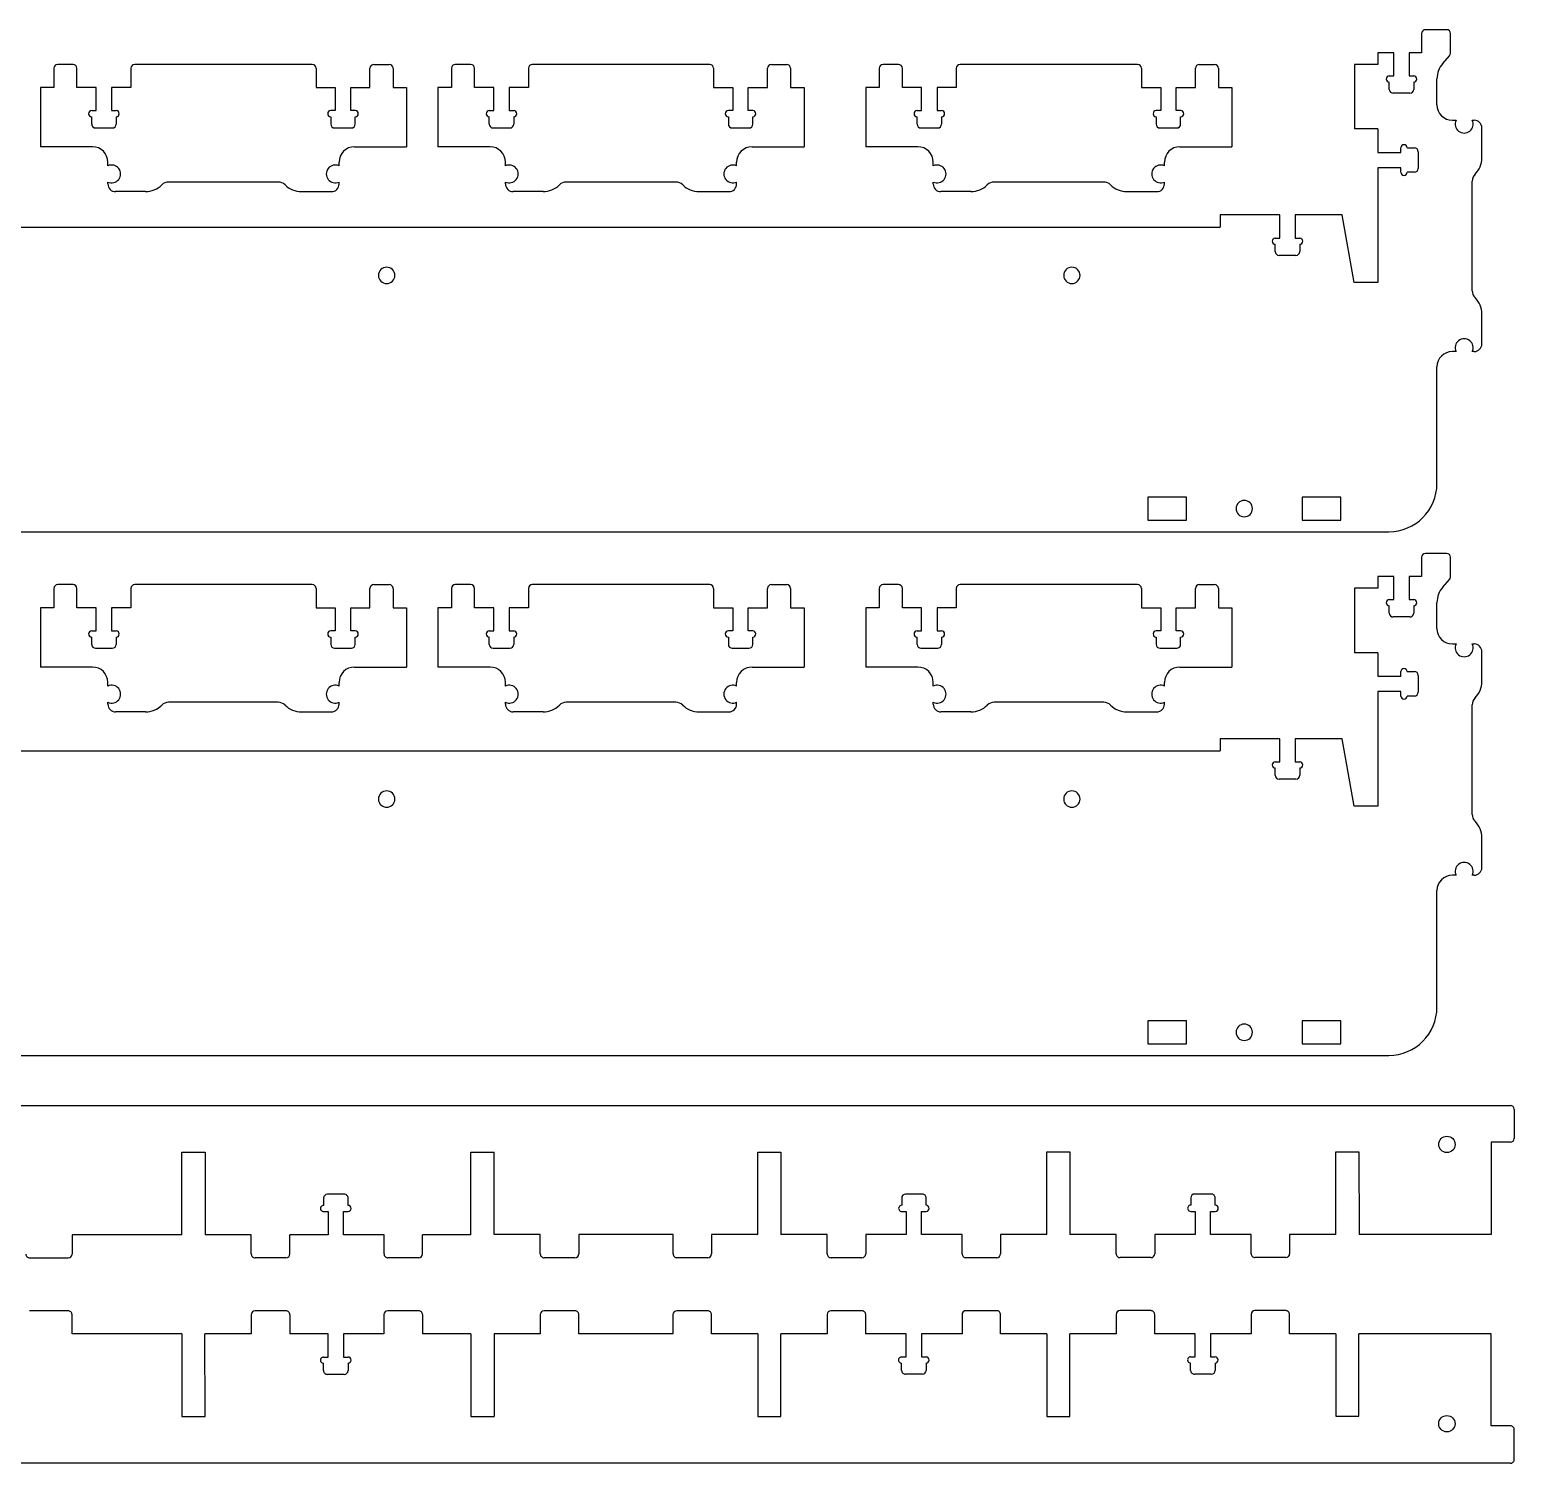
# Model space of a CAD drawing. Header units: millimetres. Extents: x -2205 to -684, y 3022 to 4418.
# Drawn here: x -1454 to -684, y 3022 to 3766 of the extents above; entities that cross this region are included whole.
import ezdxf

# ---------------------------------------------------------------- set-up
doc = ezdxf.new("R2010")
doc.units = ezdxf.units.MM
doc.layers.get('0').update_dxf_attribs({"color": 253, "lineweight": 70, "true_color": 0x8faf8f})

msp = doc.modelspace()

# ---------------------------------------------------------------- linework, layer by layer
at = {"color": 48, "lineweight": -3, "true_color": 0x483a05}
for p, q in [((-732.06, 3763.68), (-732.06, 3753.68)), ((-719.06, 3765.68), (-730.06, 3765.68)), ((-717.06, 3753.43), (-717.06, 3763.68)), ((-746.44, 3753.68), (-754.81, 3753.68)), ((-754.81, 3753.68), (-754.81, 3747.68)), ((-746.44, 3741.68), (-746.44, 3753.68)), ((-732.06, 3753.68), (-738.44, 3753.68)), ((-738.44, 3753.68), (-738.44, 3741.68)), ((-1441.85, 3745.68), (-1441.85, 3735.68)), ((-1431.89, 3747.68), (-1439.85, 3747.68)), ((-1429.89, 3735.68), (-1429.89, 3745.68)), ((-1401.89, 3745.68), (-1401.89, 3735.68)), ((-1307.81, 3747.68), (-1399.89, 3747.68)), ((-1305.81, 3745.68), (-1305.81, 3735.68)), ((-1277.81, 3735.68), (-1277.81, 3745.68)), ((-1275.81, 3747.68), (-1267.85, 3747.68)), ((-1265.85, 3745.68), (-1265.85, 3735.68)), ((-1235.52, 3745.68), (-1235.52, 3735.68)), ((-1225.56, 3747.68), (-1233.52, 3747.68)), ((-1223.56, 3735.68), (-1223.56, 3745.68)), ((-1195.56, 3745.68), (-1195.56, 3735.68)), ((-1101.48, 3747.68), (-1193.56, 3747.68)), ((-1099.48, 3745.68), (-1099.48, 3735.68)), ((-1071.48, 3735.68), (-1071.48, 3745.68)), ((-1069.48, 3747.68), (-1061.52, 3747.68)), ((-1059.52, 3745.68), (-1059.52, 3735.68)), ((-1013.48, 3745.68), (-1013.48, 3735.68)), ((-1003.52, 3747.68), (-1011.48, 3747.68)), ((-1001.52, 3735.68), (-1001.52, 3745.68)), ((-973.52, 3745.68), (-973.52, 3735.68)), ((-879.44, 3747.68), (-971.52, 3747.68)), ((-877.44, 3745.68), (-877.44, 3735.68)), ((-849.44, 3735.68), (-849.44, 3745.68)), ((-847.44, 3747.68), (-839.48, 3747.68)), ((-837.48, 3745.68), (-837.48, 3735.68)), ((-754.81, 3747.68), (-766.81, 3747.68)), ((-766.81, 3747.68), (-766.81, 3714.15)), ((-721.07, 3748.13), (-717.56, 3752.11)), ((-748.79, 3741.68), (-746.44, 3741.68)), ((-748.79, 3734.68), (-748.79, 3738.48)), ((-738.44, 3741.68), (-736.09, 3741.68)), ((-736.09, 3738.48), (-736.09, 3734.68)), ((-724.06, 3726.68), (-724.06, 3740.2)), ((-1441.85, 3735.68), (-1448.85, 3735.68)), ((-1448.85, 3735.68), (-1448.85, 3704.93)), ((-1419.89, 3735.68), (-1429.89, 3735.68)), ((-1419.89, 3723.68), (-1419.89, 3735.68)), ((-1401.89, 3735.68), (-1411.89, 3735.68)), ((-1411.89, 3735.68), (-1411.89, 3723.68)), ((-1305.81, 3735.68), (-1295.81, 3735.68)), ((-1295.81, 3735.68), (-1295.81, 3723.68)), ((-1287.81, 3735.68), (-1277.81, 3735.68)), ((-1287.81, 3723.68), (-1287.81, 3735.68)), ((-1265.85, 3735.68), (-1258.85, 3735.68)), ((-1258.85, 3735.68), (-1258.85, 3704.93)), ((-1235.52, 3735.68), (-1242.52, 3735.68)), ((-1242.52, 3735.68), (-1242.52, 3704.93)), ((-1213.56, 3735.68), (-1223.56, 3735.68)), ((-1213.56, 3723.68), (-1213.56, 3735.68)), ((-1195.56, 3735.68), (-1205.56, 3735.68)), ((-1205.56, 3735.68), (-1205.56, 3723.68)), ((-1099.48, 3735.68), (-1089.48, 3735.68)), ((-1089.48, 3735.68), (-1089.48, 3723.68)), ((-1081.48, 3735.68), (-1071.48, 3735.68)), ((-1081.48, 3723.68), (-1081.48, 3735.68)), ((-1059.52, 3735.68), (-1052.52, 3735.68)), ((-1052.52, 3735.68), (-1052.52, 3704.93)), ((-1013.48, 3735.68), (-1020.48, 3735.68)), ((-1020.48, 3735.68), (-1020.48, 3704.93)), ((-991.52, 3735.68), (-1001.52, 3735.68)), ((-991.52, 3723.68), (-991.52, 3735.68)), ((-973.52, 3735.68), (-983.52, 3735.68)), ((-983.52, 3735.68), (-983.52, 3723.68)), ((-877.44, 3735.68), (-867.44, 3735.68)), ((-867.44, 3735.68), (-867.44, 3723.68)), ((-859.44, 3735.68), (-849.44, 3735.68)), ((-859.44, 3723.68), (-859.44, 3735.68)), ((-837.48, 3735.68), (-830.48, 3735.68)), ((-830.48, 3735.68), (-830.48, 3704.93)), ((-738.09, 3732.68), (-746.79, 3732.68)), ((-1422.24, 3723.68), (-1419.89, 3723.68)), ((-1411.89, 3723.68), (-1409.54, 3723.68)), ((-1295.81, 3723.68), (-1298.16, 3723.68)), ((-1285.46, 3723.68), (-1287.81, 3723.68)), ((-1215.91, 3723.68), (-1213.56, 3723.68)), ((-1205.56, 3723.68), (-1203.21, 3723.68)), ((-1089.48, 3723.68), (-1091.83, 3723.68)), ((-1079.13, 3723.68), (-1081.48, 3723.68)), ((-993.87, 3723.68), (-991.52, 3723.68)), ((-983.52, 3723.68), (-981.17, 3723.68)), ((-867.44, 3723.68), (-869.79, 3723.68)), ((-857.09, 3723.68), (-859.44, 3723.68)), ((-1422.24, 3716.68), (-1422.24, 3720.48)), ((-1420.24, 3714.68), (-1411.54, 3714.68)), ((-1409.54, 3720.48), (-1409.54, 3716.68)), ((-1298.16, 3720.48), (-1298.16, 3716.68)), ((-1296.16, 3714.68), (-1287.46, 3714.68)), ((-1285.46, 3716.68), (-1285.46, 3720.48)), ((-1215.91, 3716.68), (-1215.91, 3720.48)), ((-1213.91, 3714.68), (-1205.21, 3714.68)), ((-1203.21, 3720.48), (-1203.21, 3716.68)), ((-1091.83, 3720.48), (-1091.83, 3716.68)), ((-1089.83, 3714.68), (-1081.13, 3714.68)), ((-1079.13, 3716.68), (-1079.13, 3720.48)), ((-993.87, 3716.68), (-993.87, 3720.48)), ((-991.87, 3714.68), (-983.17, 3714.68)), ((-981.17, 3720.48), (-981.17, 3716.68)), ((-869.79, 3720.48), (-869.79, 3716.68)), ((-867.79, 3714.68), (-859.09, 3714.68)), ((-857.09, 3716.68), (-857.09, 3720.48)), ((-754.81, 3714.15), (-766.81, 3714.15)), ((-754.81, 3714.15), (-754.81, 3702.03)), ((-716.06, 3718.68), (-714.15, 3718.68)), ((-705.77, 3718.68), (-704.76, 3718.68)), ((-700.76, 3699.17), (-700.76, 3714.68)), ((-1421.85, 3704.93), (-1448.85, 3704.93)), ((-1285.85, 3704.93), (-1258.85, 3704.93)), ((-1215.52, 3704.93), (-1242.52, 3704.93)), ((-1079.52, 3704.93), (-1052.52, 3704.93)), ((-993.48, 3704.93), (-1020.48, 3704.93)), ((-857.48, 3704.93), (-830.48, 3704.93)), ((-754.81, 3702.03), (-742.81, 3702.03)), ((-742.81, 3702.03), (-742.81, 3704.38)), ((-739.61, 3704.38), (-735.81, 3704.38)), ((-733.81, 3702.38), (-733.81, 3693.68)), ((-1413.85, 3695.02), (-1413.85, 3696.93)), ((-1293.85, 3695.02), (-1293.85, 3696.93)), ((-1207.52, 3695.02), (-1207.52, 3696.93)), ((-1087.52, 3695.02), (-1087.52, 3696.93)), ((-985.48, 3695.02), (-985.48, 3696.93)), ((-865.48, 3695.02), (-865.48, 3696.93)), ((-742.81, 3694.03), (-754.81, 3694.03)), ((-754.81, 3694.03), (-754.81, 3634.53)), ((-742.81, 3691.68), (-742.81, 3694.03)), ((-735.81, 3691.68), (-739.61, 3691.68)), ((-1413.85, 3685.63), (-1413.85, 3686.64)), ((-1325.4, 3686.63), (-1382.3, 3686.63)), ((-1293.85, 3685.63), (-1293.85, 3686.64)), ((-1207.52, 3685.63), (-1207.52, 3686.64)), ((-1119.07, 3686.63), (-1175.97, 3686.63)), ((-1087.52, 3685.63), (-1087.52, 3686.64)), ((-985.48, 3685.63), (-985.48, 3686.64)), ((-897.03, 3686.63), (-953.93, 3686.63)), ((-865.48, 3685.63), (-865.48, 3686.64)), ((-705.76, 3630.23), (-705.76, 3687.12)), ((-1394.34, 3681.63), (-1409.85, 3681.63)), ((-1313.36, 3681.63), (-1297.85, 3681.63)), ((-1188.01, 3681.63), (-1203.52, 3681.63)), ((-1107.03, 3681.63), (-1091.52, 3681.63)), ((-965.97, 3681.63), (-981.48, 3681.63)), ((-884.99, 3681.63), (-869.48, 3681.63)), ((-836.61, 3669.53), (-836.61, 3663.18)), ((-805.65, 3669.53), (-836.61, 3669.53)), ((-805.65, 3657.53), (-805.65, 3669.53)), ((-773.32, 3669.53), (-797.65, 3669.53)), ((-797.65, 3669.53), (-797.65, 3657.53)), ((-766.97, 3634.53), (-773.32, 3669.53)), ((-2057.29, 3663.18), (-836.61, 3663.18)), ((-808, 3657.53), (-805.65, 3657.53)), ((-808, 3650.53), (-808, 3654.33)), ((-797.65, 3657.53), (-795.3, 3657.53)), ((-795.3, 3654.33), (-795.3, 3650.53)), ((-797.3, 3648.53), (-806, 3648.53)), ((-754.81, 3634.53), (-766.97, 3634.53)), ((-700.76, 3602.68), (-700.76, 3618.19)), ((-714.15, 3598.68), (-716.06, 3598.68)), ((-704.76, 3598.68), (-705.77, 3598.68)), ((-724.06, 3530.18), (-724.06, 3590.68)), ((-874.06, 3523.18), (-874.06, 3511.18)), ((-854.12, 3523.18), (-874.06, 3523.18)), ((-854.12, 3511.18), (-854.12, 3523.18)), ((-774, 3523.18), (-794.06, 3523.18)), ((-794.06, 3523.18), (-794.06, 3511.18)), ((-774, 3511.18), (-774, 3523.18)), ((-874.06, 3511.18), (-854.12, 3511.18)), ((-794.06, 3511.18), (-774, 3511.18)), ((-2144.84, 3505.18), (-749.06, 3505.18)), ((-732.06, 3491.92), (-732.06, 3481.92)), ((-719.06, 3493.92), (-730.06, 3493.92)), ((-717.06, 3481.67), (-717.06, 3491.92)), ((-1441.85, 3475.71), (-1441.85, 3465.71)), ((-1431.89, 3477.71), (-1439.85, 3477.71)), ((-1429.89, 3465.71), (-1429.89, 3475.71)), ((-1401.89, 3475.71), (-1401.89, 3465.71)), ((-1307.81, 3477.71), (-1399.89, 3477.71)), ((-1305.81, 3475.71), (-1305.81, 3465.71)), ((-1277.81, 3465.71), (-1277.81, 3475.71)), ((-1275.81, 3477.71), (-1267.85, 3477.71)), ((-1265.85, 3475.71), (-1265.85, 3465.71)), ((-1235.52, 3475.71), (-1235.52, 3465.71)), ((-1225.56, 3477.71), (-1233.52, 3477.71)), ((-1223.56, 3465.71), (-1223.56, 3475.71)), ((-1195.56, 3475.71), (-1195.56, 3465.71)), ((-1101.48, 3477.71), (-1193.56, 3477.71)), ((-1099.48, 3475.71), (-1099.48, 3465.71)), ((-1071.48, 3465.71), (-1071.48, 3475.71)), ((-1069.48, 3477.71), (-1061.52, 3477.71)), ((-1059.52, 3475.71), (-1059.52, 3465.71)), ((-1013.48, 3475.71), (-1013.48, 3465.71)), ((-1003.52, 3477.71), (-1011.48, 3477.71)), ((-1001.52, 3465.71), (-1001.52, 3475.71)), ((-973.52, 3475.71), (-973.52, 3465.71)), ((-879.44, 3477.71), (-971.52, 3477.71)), ((-877.44, 3475.71), (-877.44, 3465.71)), ((-849.44, 3465.71), (-849.44, 3475.71)), ((-847.44, 3477.71), (-839.48, 3477.71)), ((-837.48, 3475.71), (-837.48, 3465.71)), ((-754.81, 3475.92), (-766.81, 3475.92)), ((-766.81, 3475.92), (-766.81, 3442.39)), ((-746.44, 3481.92), (-754.81, 3481.92)), ((-754.81, 3481.92), (-754.81, 3475.92)), ((-746.44, 3469.92), (-746.44, 3481.92)), ((-732.06, 3481.92), (-738.44, 3481.92)), ((-738.44, 3481.92), (-738.44, 3469.92)), ((-721.07, 3476.37), (-717.56, 3480.35)), ((-748.79, 3469.92), (-746.44, 3469.92)), ((-738.44, 3469.92), (-736.09, 3469.92)), ((-724.06, 3454.92), (-724.06, 3468.44)), ((-1441.85, 3465.71), (-1448.85, 3465.71)), ((-1448.85, 3465.71), (-1448.85, 3434.96)), ((-1419.89, 3465.71), (-1429.89, 3465.71)), ((-1419.89, 3453.71), (-1419.89, 3465.71)), ((-1401.89, 3465.71), (-1411.89, 3465.71)), ((-1411.89, 3465.71), (-1411.89, 3453.71)), ((-1305.81, 3465.71), (-1295.81, 3465.71)), ((-1295.81, 3465.71), (-1295.81, 3453.71)), ((-1287.81, 3465.71), (-1277.81, 3465.71)), ((-1287.81, 3453.71), (-1287.81, 3465.71)), ((-1265.85, 3465.71), (-1258.85, 3465.71)), ((-1258.85, 3465.71), (-1258.85, 3434.96)), ((-1235.52, 3465.71), (-1242.52, 3465.71)), ((-1242.52, 3465.71), (-1242.52, 3434.96)), ((-1213.56, 3465.71), (-1223.56, 3465.71)), ((-1213.56, 3453.71), (-1213.56, 3465.71)), ((-1195.56, 3465.71), (-1205.56, 3465.71)), ((-1205.56, 3465.71), (-1205.56, 3453.71)), ((-1099.48, 3465.71), (-1089.48, 3465.71)), ((-1089.48, 3465.71), (-1089.48, 3453.71)), ((-1081.48, 3465.71), (-1071.48, 3465.71)), ((-1081.48, 3453.71), (-1081.48, 3465.71)), ((-1059.52, 3465.71), (-1052.52, 3465.71)), ((-1052.52, 3465.71), (-1052.52, 3434.96)), ((-1013.48, 3465.71), (-1020.48, 3465.71)), ((-1020.48, 3465.71), (-1020.48, 3434.96)), ((-991.52, 3465.71), (-1001.52, 3465.71)), ((-991.52, 3453.71), (-991.52, 3465.71)), ((-973.52, 3465.71), (-983.52, 3465.71)), ((-983.52, 3465.71), (-983.52, 3453.71)), ((-877.44, 3465.71), (-867.44, 3465.71)), ((-867.44, 3465.71), (-867.44, 3453.71)), ((-859.44, 3465.71), (-849.44, 3465.71)), ((-859.44, 3453.71), (-859.44, 3465.71)), ((-837.48, 3465.71), (-830.48, 3465.71)), ((-830.48, 3465.71), (-830.48, 3434.96)), ((-748.79, 3462.92), (-748.79, 3466.72)), ((-738.09, 3460.92), (-746.79, 3460.92)), ((-736.09, 3466.72), (-736.09, 3462.92)), ((-1422.24, 3453.71), (-1419.89, 3453.71)), ((-1411.89, 3453.71), (-1409.54, 3453.71)), ((-1295.81, 3453.71), (-1298.16, 3453.71)), ((-1285.46, 3453.71), (-1287.81, 3453.71)), ((-1215.91, 3453.71), (-1213.56, 3453.71)), ((-1205.56, 3453.71), (-1203.21, 3453.71)), ((-1089.48, 3453.71), (-1091.83, 3453.71)), ((-1079.13, 3453.71), (-1081.48, 3453.71)), ((-993.87, 3453.71), (-991.52, 3453.71)), ((-983.52, 3453.71), (-981.17, 3453.71)), ((-867.44, 3453.71), (-869.79, 3453.71)), ((-857.09, 3453.71), (-859.44, 3453.71)), ((-1422.24, 3446.71), (-1422.24, 3450.51)), ((-1420.24, 3444.71), (-1411.54, 3444.71)), ((-1409.54, 3450.51), (-1409.54, 3446.71)), ((-1298.16, 3450.51), (-1298.16, 3446.71)), ((-1296.16, 3444.71), (-1287.46, 3444.71)), ((-1285.46, 3446.71), (-1285.46, 3450.51)), ((-1215.91, 3446.71), (-1215.91, 3450.51)), ((-1213.91, 3444.71), (-1205.21, 3444.71)), ((-1203.21, 3450.51), (-1203.21, 3446.71)), ((-1091.83, 3450.51), (-1091.83, 3446.71)), ((-1089.83, 3444.71), (-1081.13, 3444.71)), ((-1079.13, 3446.71), (-1079.13, 3450.51)), ((-993.87, 3446.71), (-993.87, 3450.51)), ((-991.87, 3444.71), (-983.17, 3444.71)), ((-981.17, 3450.51), (-981.17, 3446.71)), ((-869.79, 3450.51), (-869.79, 3446.71)), ((-867.79, 3444.71), (-859.09, 3444.71)), ((-857.09, 3446.71), (-857.09, 3450.51)), ((-716.06, 3446.92), (-714.15, 3446.92)), ((-705.77, 3446.92), (-704.76, 3446.92)), ((-754.81, 3442.39), (-766.81, 3442.39)), ((-754.81, 3442.39), (-754.81, 3430.27)), ((-700.76, 3427.41), (-700.76, 3442.92)), ((-1421.85, 3434.96), (-1448.85, 3434.96)), ((-1285.85, 3434.96), (-1258.85, 3434.96)), ((-1215.52, 3434.96), (-1242.52, 3434.96)), ((-1079.52, 3434.96), (-1052.52, 3434.96)), ((-993.48, 3434.96), (-1020.48, 3434.96)), ((-857.48, 3434.96), (-830.48, 3434.96)), ((-754.81, 3430.27), (-742.81, 3430.27)), ((-742.81, 3430.27), (-742.81, 3432.62)), ((-739.61, 3432.62), (-735.81, 3432.62)), ((-733.81, 3430.62), (-733.81, 3421.92)), ((-1413.85, 3425.05), (-1413.85, 3426.96)), ((-1293.85, 3425.05), (-1293.85, 3426.96)), ((-1207.52, 3425.05), (-1207.52, 3426.96)), ((-1087.52, 3425.05), (-1087.52, 3426.96)), ((-985.48, 3425.05), (-985.48, 3426.96)), ((-865.48, 3425.05), (-865.48, 3426.96)), ((-742.81, 3422.27), (-754.81, 3422.27)), ((-754.81, 3422.27), (-754.81, 3362.77)), ((-742.81, 3419.92), (-742.81, 3422.27)), ((-1413.85, 3415.66), (-1413.85, 3416.67)), ((-1325.4, 3416.66), (-1382.3, 3416.66)), ((-1293.85, 3415.66), (-1293.85, 3416.67)), ((-1207.52, 3415.66), (-1207.52, 3416.67)), ((-1119.07, 3416.66), (-1175.97, 3416.66)), ((-1087.52, 3415.66), (-1087.52, 3416.67)), ((-985.48, 3415.66), (-985.48, 3416.67)), ((-897.03, 3416.66), (-953.93, 3416.66)), ((-865.48, 3415.66), (-865.48, 3416.67)), ((-735.81, 3419.92), (-739.61, 3419.92)), ((-705.76, 3358.47), (-705.76, 3415.36)), ((-1394.34, 3411.66), (-1409.85, 3411.66)), ((-1313.36, 3411.66), (-1297.85, 3411.66)), ((-1188.01, 3411.66), (-1203.52, 3411.66)), ((-1107.03, 3411.66), (-1091.52, 3411.66)), ((-965.97, 3411.66), (-981.48, 3411.66)), ((-884.99, 3411.66), (-869.48, 3411.66)), ((-2057.29, 3391.42), (-836.61, 3391.42)), ((-836.61, 3397.77), (-836.61, 3391.42)), ((-805.65, 3397.77), (-836.61, 3397.77)), ((-805.65, 3385.77), (-805.65, 3397.77)), ((-773.32, 3397.77), (-797.65, 3397.77)), ((-797.65, 3397.77), (-797.65, 3385.77)), ((-766.97, 3362.77), (-773.32, 3397.77)), ((-808, 3385.77), (-805.65, 3385.77)), ((-808, 3378.77), (-808, 3382.57)), ((-797.65, 3385.77), (-795.3, 3385.77)), ((-795.3, 3382.57), (-795.3, 3378.77)), ((-797.3, 3376.77), (-806, 3376.77)), ((-754.81, 3362.77), (-766.97, 3362.77)), ((-700.76, 3330.92), (-700.76, 3346.43)), ((-714.15, 3326.92), (-716.06, 3326.92)), ((-704.76, 3326.92), (-705.77, 3326.92)), ((-724.06, 3258.42), (-724.06, 3318.92)), ((-874.06, 3251.42), (-874.06, 3239.42)), ((-854.12, 3251.42), (-874.06, 3251.42)), ((-854.12, 3239.42), (-854.12, 3251.42)), ((-774, 3251.42), (-794.06, 3251.42)), ((-794.06, 3251.42), (-794.06, 3239.42)), ((-774, 3239.42), (-774, 3251.42)), ((-874.06, 3239.42), (-854.12, 3239.42)), ((-794.06, 3239.42), (-774, 3239.42)), ((-2144.84, 3233.42), (-749.06, 3233.42)), ((-2202.93, 3207.45), (-685.93, 3207.45)), ((-683.93, 3205.45), (-683.93, 3190.37)), ((-1375.42, 3140.37), (-1375.43, 3183.22)), ((-1375.43, 3183.22), (-1363.43, 3183.22)), ((-1363.43, 3183.22), (-1363.42, 3140.37)), ((-1225.42, 3140.4), (-1225.43, 3183.25)), ((-1225.43, 3183.25), (-1213.43, 3183.25)), ((-1213.42, 3140.41), (-1213.43, 3183.25)), ((-1076.53, 3183.28), (-1064.53, 3183.29)), ((-1076.52, 3140.44), (-1076.53, 3183.28)), ((-1064.53, 3183.29), (-1064.52, 3140.44)), ((-926.52, 3140.47), (-926.53, 3183.32)), ((-926.53, 3183.32), (-914.53, 3183.32)), ((-914.53, 3183.32), (-914.52, 3140.47)), ((-776.52, 3140.5), (-776.53, 3183.35)), ((-776.53, 3183.35), (-764.53, 3183.35)), ((-764.53, 3183.35), (-764.52, 3140.51)), ((-695.93, 3188.37), (-695.92, 3140.52)), ((-685.93, 3188.37), (-695.93, 3188.37)), ((-1301.87, 3159.39), (-1301.87, 3155.59)), ((-1291.17, 3161.39), (-1299.87, 3161.39)), ((-1289.17, 3155.59), (-1289.17, 3159.39)), ((-1001.87, 3159.45), (-1001.87, 3155.65)), ((-991.18, 3161.46), (-999.88, 3161.45)), ((-989.17, 3155.66), (-989.17, 3159.46)), ((-851.87, 3159.49), (-851.87, 3155.69)), ((-841.18, 3161.49), (-849.88, 3161.49)), ((-839.17, 3155.69), (-839.17, 3159.49)), ((-1301.87, 3152.39), (-1299.52, 3152.39)), ((-1299.52, 3152.39), (-1299.52, 3140.39)), ((-1291.52, 3152.39), (-1289.17, 3152.39)), ((-1291.52, 3140.39), (-1291.52, 3152.39)), ((-1001.87, 3152.45), (-999.52, 3152.45)), ((-999.52, 3152.45), (-999.52, 3140.45)), ((-991.52, 3152.46), (-989.17, 3152.46)), ((-991.52, 3140.46), (-991.52, 3152.46)), ((-851.87, 3152.49), (-849.52, 3152.49)), ((-849.52, 3152.49), (-849.52, 3140.49)), ((-841.52, 3152.49), (-839.17, 3152.49)), ((-841.52, 3140.49), (-841.52, 3152.49)), ((-1375.42, 3140.37), (-1432.42, 3140.36)), ((-1432.42, 3140.36), (-1432.41, 3130.36)), ((-1339.42, 3140.38), (-1363.42, 3140.37)), ((-1339.42, 3130.38), (-1339.42, 3140.38)), ((-1299.52, 3140.39), (-1319.42, 3140.38)), ((-1319.42, 3130.38), (-1319.42, 3140.38)), ((-1270.52, 3140.39), (-1291.52, 3140.39)), ((-1270.52, 3130.39), (-1270.52, 3140.39)), ((-1250.52, 3130.4), (-1250.52, 3140.4)), ((-1225.42, 3140.4), (-1250.52, 3140.4)), ((-1189.42, 3140.41), (-1213.42, 3140.41)), ((-1189.42, 3130.41), (-1189.42, 3140.41)), ((-1120.52, 3140.43), (-1169.42, 3140.42)), ((-1169.42, 3140.42), (-1169.42, 3130.42)), ((-1120.52, 3130.43), (-1120.52, 3140.43)), ((-1076.52, 3140.44), (-1100.52, 3140.43)), ((-1100.52, 3140.43), (-1100.52, 3130.43)), ((-1040.52, 3140.44), (-1064.52, 3140.44)), ((-1040.52, 3130.44), (-1040.52, 3140.44)), ((-1020.52, 3140.45), (-1020.52, 3130.45)), ((-999.52, 3140.45), (-1020.52, 3140.45)), ((-970.52, 3140.46), (-991.52, 3140.46)), ((-970.52, 3130.46), (-970.52, 3140.46)), ((-926.52, 3140.47), (-950.52, 3140.46)), ((-950.52, 3140.46), (-950.52, 3130.46)), ((-890.52, 3140.48), (-914.52, 3140.47)), ((-890.52, 3130.48), (-890.52, 3140.48)), ((-849.52, 3140.49), (-870.52, 3140.48)), ((-870.52, 3140.48), (-870.52, 3130.48)), ((-820.52, 3140.49), (-841.52, 3140.49)), ((-820.52, 3130.49), (-820.52, 3140.49)), ((-800.52, 3140.5), (-800.52, 3130.5)), ((-776.52, 3140.5), (-800.52, 3140.5)), ((-695.92, 3140.52), (-764.52, 3140.51)), ((-1454.41, 3128.35), (-1434.41, 3128.36)), ((-1321.41, 3128.38), (-1337.41, 3128.38)), ((-1252.52, 3128.4), (-1268.52, 3128.4)), ((-1171.41, 3128.42), (-1187.41, 3128.41)), ((-1102.52, 3128.43), (-1118.52, 3128.43)), ((-1022.52, 3128.45), (-1038.52, 3128.45)), ((-952.52, 3128.46), (-968.52, 3128.46)), ((-872.52, 3128.48), (-888.52, 3128.48)), ((-802.52, 3128.5), (-818.52, 3128.49)), ((-1434.44, 3100.86), (-1454.44, 3100.85)), ((-1432.44, 3088.86), (-1432.44, 3098.86)), ((-1339.44, 3098.88), (-1339.44, 3088.88)), ((-1321.45, 3100.88), (-1337.45, 3100.88)), ((-1319.44, 3098.88), (-1319.44, 3088.88)), ((-1270.55, 3098.89), (-1270.55, 3088.89)), ((-1252.55, 3100.9), (-1268.55, 3100.89)), ((-1250.55, 3098.9), (-1250.55, 3088.9)), ((-1189.44, 3098.91), (-1189.44, 3088.91)), ((-1171.45, 3100.91), (-1187.45, 3100.91)), ((-1169.44, 3088.91), (-1169.44, 3098.91)), ((-1120.55, 3098.92), (-1120.55, 3088.92)), ((-1102.55, 3100.93), (-1118.55, 3100.92)), ((-1100.55, 3088.93), (-1100.55, 3098.93)), ((-1040.55, 3098.94), (-1040.55, 3088.94)), ((-1022.55, 3100.95), (-1038.55, 3100.94)), ((-1020.55, 3088.95), (-1020.55, 3098.95)), ((-970.55, 3098.96), (-970.55, 3088.96)), ((-952.55, 3100.96), (-968.55, 3100.96)), ((-950.55, 3088.96), (-950.55, 3098.96)), ((-890.55, 3098.97), (-890.55, 3088.97)), ((-872.55, 3100.98), (-888.55, 3100.98)), ((-870.55, 3088.98), (-870.55, 3098.98)), ((-820.55, 3098.99), (-820.55, 3088.99)), ((-802.55, 3100.99), (-818.55, 3100.99)), ((-800.55, 3088.99), (-800.55, 3098.99)), ((-1375.44, 3088.87), (-1432.44, 3088.86)), ((-1375.44, 3088.87), (-1375.43, 3046.02)), ((-1339.44, 3088.88), (-1363.44, 3088.87)), ((-1363.43, 3046.02), (-1363.44, 3088.87)), ((-1299.54, 3088.89), (-1319.44, 3088.88)), ((-1299.54, 3076.89), (-1299.54, 3088.89)), ((-1270.55, 3088.89), (-1291.54, 3088.89)), ((-1291.54, 3088.89), (-1291.54, 3076.89)), ((-1225.44, 3088.9), (-1250.55, 3088.9)), ((-1225.44, 3088.9), (-1225.43, 3046.05)), ((-1189.44, 3088.91), (-1213.44, 3088.9)), ((-1213.44, 3088.9), (-1213.43, 3046.06)), ((-1120.55, 3088.92), (-1169.44, 3088.91)), ((-1076.55, 3088.93), (-1100.55, 3088.93)), ((-1076.55, 3088.93), (-1076.54, 3046.09)), ((-1040.55, 3088.94), (-1064.55, 3088.94)), ((-1064.54, 3046.09), (-1064.55, 3088.94)), ((-999.55, 3088.95), (-1020.55, 3088.95)), ((-999.54, 3076.95), (-999.55, 3088.95)), ((-970.55, 3088.96), (-991.55, 3088.95)), ((-991.55, 3088.95), (-991.54, 3076.95)), ((-926.55, 3088.97), (-950.55, 3088.96)), ((-926.55, 3088.97), (-926.54, 3046.12)), ((-890.55, 3088.97), (-914.55, 3088.97)), ((-914.54, 3046.12), (-914.55, 3088.97)), ((-849.55, 3088.98), (-870.55, 3088.98)), ((-849.54, 3076.98), (-849.55, 3088.98)), ((-820.55, 3088.99), (-841.55, 3088.99)), ((-841.55, 3088.99), (-841.54, 3076.99)), ((-776.55, 3089), (-800.55, 3088.99)), ((-776.55, 3089), (-776.54, 3046.15)), ((-695.94, 3089.02), (-764.55, 3089)), ((-764.54, 3046.15), (-764.55, 3089)), ((-695.93, 3041.17), (-695.94, 3089.02)), ((-1301.89, 3076.88), (-1299.54, 3076.89)), ((-1291.54, 3076.89), (-1289.19, 3076.89)), ((-1001.89, 3076.95), (-999.54, 3076.95)), ((-991.54, 3076.95), (-989.19, 3076.95)), ((-851.89, 3076.98), (-849.54, 3076.98)), ((-841.54, 3076.99), (-839.19, 3076.99)), ((-1301.89, 3069.88), (-1301.89, 3073.68)), ((-1291.19, 3067.89), (-1299.89, 3067.89)), ((-1289.19, 3073.69), (-1289.19, 3069.89)), ((-1001.89, 3069.95), (-1001.89, 3073.75)), ((-991.19, 3067.95), (-999.89, 3067.95)), ((-989.19, 3073.75), (-989.19, 3069.95)), ((-851.89, 3069.98), (-851.89, 3073.78)), ((-841.19, 3067.99), (-849.89, 3067.98)), ((-839.19, 3073.79), (-839.19, 3069.99)), ((-1375.43, 3046.02), (-1363.43, 3046.02)), ((-1225.43, 3046.05), (-1213.43, 3046.06)), ((-1076.54, 3046.09), (-1064.54, 3046.09)), ((-926.54, 3046.12), (-914.54, 3046.12)), ((-776.54, 3046.15), (-764.54, 3046.15)), ((-685.93, 3041.17), (-695.93, 3041.17)), ((-683.93, 3023.76), (-683.93, 3039.17)), ((-685.93, 3021.76), (-2202.93, 3021.76))]:
    msp.add_line(p, q, dxfattribs=at)
at = {"color": 48, "lineweight": -3, "true_color": 0x483a05, "extrusion": (-3.73844e-15, -2.9965e-16, -1)}
for centre in [(1269.15, 3638.18), (1269.15, 3366.42)]:
    msp.add_circle(centre, 4.25, dxfattribs=at)
at = {"color": 48, "lineweight": -3, "true_color": 0x483a05, "extrusion": (-3.71151e-15, -2.9965e-16, -1)}
for centre in [(913.55, 3638.18), (913.55, 3366.42)]:
    msp.add_circle(centre, 4.25, dxfattribs=at)
at = {"color": 48, "lineweight": -3, "true_color": 0x483a05, "extrusion": (-3.7193e-15, -2.9965e-16, -1)}
for centre in [(824.09, 3517.18), (824.09, 3245.42)]:
    msp.add_circle(centre, 4.25, dxfattribs=at)
at = {"color": 48, "lineweight": -3, "true_color": 0x483a05}
for centre in [(-718.92, 3187.22), (-718.93, 3042.31)]:
    msp.add_circle(centre, 4.25, dxfattribs=at)
for centre, radius, start, end in [((-730.06, 3763.68), 2, 90, 180), ((-719.06, 3763.68), 2, 360, 90), ((-719.06, 3753.43), 2, 318.61767, 0), ((-1439.85, 3745.68), 2, 90, 180), ((-1431.89, 3745.68), 2, 360, 90), ((-1399.89, 3745.68), 2, 90, 180), ((-1307.81, 3745.68), 2, 360, 90), ((-1275.81, 3745.68), 2, 90, 180), ((-1267.85, 3745.68), 2, 360, 90), ((-1233.52, 3745.68), 2, 90, 180), ((-1225.56, 3745.68), 2, 360, 90), ((-1193.56, 3745.68), 2, 90, 180), ((-1101.48, 3745.68), 2, 360, 90), ((-1069.48, 3745.68), 2, 90, 180), ((-1061.52, 3745.68), 2, 360, 90), ((-1011.48, 3745.68), 2, 90, 180), ((-1003.52, 3745.68), 2, 360, 90), ((-971.52, 3745.68), 2, 90, 180), ((-879.44, 3745.68), 2, 360, 90), ((-847.44, 3745.68), 2, 90, 180), ((-839.48, 3745.68), 2, 360, 90), ((-712.06, 3740.2), 12, 138.61767, 180), ((-748.79, 3740.08), 1.6, 90, 270), ((-736.09, 3740.08), 1.6, 270, 90), ((-746.79, 3734.68), 2, 180, 270), ((-738.09, 3734.68), 2, 270, 360), ((-1422.24, 3722.08), 1.6, 90, 270), ((-1409.54, 3722.08), 1.6, 270, 90), ((-1298.16, 3722.08), 1.6, 90, 270), ((-1285.46, 3722.08), 1.6, 270, 90), ((-1215.91, 3722.08), 1.6, 90, 270), ((-1203.21, 3722.08), 1.6, 270, 90), ((-1091.83, 3722.08), 1.6, 90, 270), ((-1079.13, 3722.08), 1.6, 270, 90), ((-993.87, 3722.08), 1.6, 90, 270), ((-981.17, 3722.08), 1.6, 270, 90), ((-869.79, 3722.08), 1.6, 90, 270), ((-857.09, 3722.08), 1.6, 270, 90), ((-716.06, 3726.68), 8, 180, 270), ((-1420.24, 3716.68), 2, 180, 270), ((-1411.54, 3716.68), 2, 270, 0), ((-1296.16, 3716.68), 2, 180, 270), ((-1287.46, 3716.68), 2, 270, 0), ((-1213.91, 3716.68), 2, 180, 270), ((-1205.21, 3716.68), 2, 270, 0), ((-1089.83, 3716.68), 2, 180, 270), ((-1081.13, 3716.68), 2, 270, 0), ((-991.87, 3716.68), 2, 180, 270), ((-983.17, 3716.68), 2, 270, 0), ((-867.79, 3716.68), 2, 180, 270), ((-859.09, 3716.68), 2, 270, 0), ((-709.96, 3716.68), 4.64, 154.46677, 25.53323), ((-704.76, 3714.68), 4, 360, 90), ((-1421.85, 3696.93), 8, 0, 90), ((-1285.85, 3696.93), 8, 90, 180), ((-1215.52, 3696.93), 8, 0, 90), ((-1079.52, 3696.93), 8, 90, 180), ((-993.48, 3696.93), 8, 0, 90), ((-857.48, 3696.93), 8, 90, 180), ((-741.21, 3704.38), 1.6, 360, 180), ((-735.81, 3702.38), 2, 360, 90), ((-712.76, 3699.17), 12, 314.90087, 360), ((-1411.85, 3690.83), 4.64, 244.46677, 115.53323), ((-1295.85, 3690.83), 4.64, 64.46677, 295.53323), ((-1205.52, 3690.83), 4.64, 244.46677, 115.53323), ((-1089.52, 3690.83), 4.64, 64.46677, 295.53323), ((-983.48, 3690.83), 4.64, 244.46677, 115.53323), ((-867.48, 3690.83), 4.64, 64.46677, 295.53323), ((-741.21, 3691.68), 1.6, 180, 360), ((-735.81, 3693.68), 2, 270, 360), ((-700.76, 3687.12), 5, 134.90087, 180), ((-1409.85, 3685.63), 4, 180, 270), ((-1394.34, 3693.63), 12, 270, 315.09913), ((-1382.3, 3681.63), 5, 90, 135.09913), ((-1325.4, 3681.63), 5, 44.90087, 90), ((-1313.36, 3693.63), 12, 224.90087, 270), ((-1297.85, 3685.63), 4, 270, 360), ((-1203.52, 3685.63), 4, 180, 270), ((-1188.01, 3693.63), 12, 270, 315.09913), ((-1175.97, 3681.63), 5, 90, 135.09913), ((-1119.07, 3681.63), 5, 44.90087, 90), ((-1107.03, 3693.63), 12, 224.90087, 270), ((-1091.52, 3685.63), 4, 270, 360), ((-981.48, 3685.63), 4, 180, 270), ((-965.97, 3693.63), 12, 270, 315.09913), ((-953.93, 3681.63), 5, 90, 135.09913), ((-897.03, 3681.63), 5, 44.90087, 90), ((-884.99, 3693.63), 12, 224.90087, 270), ((-869.48, 3685.63), 4, 270, 360), ((-808, 3655.93), 1.6, 90, 270), ((-795.3, 3655.93), 1.6, 270, 90), ((-806, 3650.53), 2, 180, 270), ((-797.3, 3650.53), 2, 270, 360), ((-700.76, 3630.23), 5, 180, 225.09913), ((-712.76, 3618.19), 12, 360, 45.09913), ((-716.06, 3590.68), 8, 90, 180), ((-709.96, 3600.68), 4.64, 334.46677, 205.53323), ((-704.76, 3602.68), 4, 270, 0), ((-749.06, 3530.18), 25, 270, 360), ((-730.06, 3491.92), 2, 90, 180), ((-719.06, 3491.92), 2, 360, 90), ((-1439.85, 3475.71), 2, 90, 180), ((-1431.89, 3475.71), 2, 360, 90), ((-1399.89, 3475.71), 2, 90, 180), ((-1307.81, 3475.71), 2, 360, 90), ((-1275.81, 3475.71), 2, 90, 180), ((-1267.85, 3475.71), 2, 360, 90), ((-1233.52, 3475.71), 2, 90, 180), ((-1225.56, 3475.71), 2, 360, 90), ((-1193.56, 3475.71), 2, 90, 180), ((-1101.48, 3475.71), 2, 360, 90), ((-1069.48, 3475.71), 2, 90, 180), ((-1061.52, 3475.71), 2, 360, 90), ((-1011.48, 3475.71), 2, 90, 180), ((-1003.52, 3475.71), 2, 360, 90), ((-971.52, 3475.71), 2, 90, 180), ((-879.44, 3475.71), 2, 360, 90), ((-847.44, 3475.71), 2, 90, 180), ((-839.48, 3475.71), 2, 360, 90), ((-712.06, 3468.44), 12, 138.61767, 180), ((-719.06, 3481.67), 2, 318.61767, 0), ((-748.79, 3468.32), 1.6, 90, 270), ((-736.09, 3468.32), 1.6, 270, 90), ((-746.79, 3462.92), 2, 180, 270), ((-738.09, 3462.92), 2, 270, 360), ((-1422.24, 3452.11), 1.6, 90, 270), ((-1409.54, 3452.11), 1.6, 270, 90), ((-1298.16, 3452.11), 1.6, 90, 270), ((-1285.46, 3452.11), 1.6, 270, 90), ((-1215.91, 3452.11), 1.6, 90, 270), ((-1203.21, 3452.11), 1.6, 270, 90), ((-1091.83, 3452.11), 1.6, 90, 270), ((-1079.13, 3452.11), 1.6, 270, 90), ((-993.87, 3452.11), 1.6, 90, 270), ((-981.17, 3452.11), 1.6, 270, 90), ((-869.79, 3452.11), 1.6, 90, 270), ((-857.09, 3452.11), 1.6, 270, 90), ((-716.06, 3454.92), 8, 180, 270), ((-1420.24, 3446.71), 2, 180, 270), ((-1411.54, 3446.71), 2, 270, 0), ((-1296.16, 3446.71), 2, 180, 270), ((-1287.46, 3446.71), 2, 270, 0), ((-1213.91, 3446.71), 2, 180, 270), ((-1205.21, 3446.71), 2, 270, 0), ((-1089.83, 3446.71), 2, 180, 270), ((-1081.13, 3446.71), 2, 270, 0), ((-991.87, 3446.71), 2, 180, 270), ((-983.17, 3446.71), 2, 270, 0), ((-867.79, 3446.71), 2, 180, 270), ((-859.09, 3446.71), 2, 270, 0), ((-709.96, 3444.92), 4.64, 154.46677, 25.53323), ((-704.76, 3442.92), 4, 360, 90), ((-1421.85, 3426.96), 8, 0, 90), ((-1285.85, 3426.96), 8, 90, 180), ((-1215.52, 3426.96), 8, 0, 90), ((-1079.52, 3426.96), 8, 90, 180), ((-993.48, 3426.96), 8, 0, 90), ((-857.48, 3426.96), 8, 90, 180), ((-741.21, 3432.62), 1.6, 360, 180), ((-735.81, 3430.62), 2, 360, 90), ((-1411.85, 3420.86), 4.64, 244.46677, 115.53323), ((-1295.85, 3420.86), 4.64, 64.46677, 295.53323), ((-1205.52, 3420.86), 4.64, 244.46677, 115.53323), ((-1089.52, 3420.86), 4.64, 64.46677, 295.53323), ((-983.48, 3420.86), 4.64, 244.46677, 115.53323), ((-867.48, 3420.86), 4.64, 64.46677, 295.53323), ((-735.81, 3421.92), 2, 270, 360), ((-712.76, 3427.41), 12, 314.90087, 360), ((-1409.85, 3415.66), 4, 180, 270), ((-1394.34, 3423.66), 12, 270, 315.09913), ((-1382.3, 3411.66), 5, 90, 135.09913), ((-1325.4, 3411.66), 5, 44.90087, 90), ((-1313.36, 3423.66), 12, 224.90087, 270), ((-1297.85, 3415.66), 4, 270, 360), ((-1203.52, 3415.66), 4, 180, 270), ((-1188.01, 3423.66), 12, 270, 315.09913), ((-1175.97, 3411.66), 5, 90, 135.09913), ((-1119.07, 3411.66), 5, 44.90087, 90), ((-1107.03, 3423.66), 12, 224.90087, 270), ((-1091.52, 3415.66), 4, 270, 360), ((-981.48, 3415.66), 4, 180, 270), ((-965.97, 3423.66), 12, 270, 315.09913), ((-953.93, 3411.66), 5, 90, 135.09913), ((-897.03, 3411.66), 5, 44.90087, 90), ((-884.99, 3423.66), 12, 224.90087, 270), ((-869.48, 3415.66), 4, 270, 360), ((-741.21, 3419.92), 1.6, 180, 360), ((-700.76, 3415.36), 5, 134.90087, 180), ((-808, 3384.17), 1.6, 90, 270), ((-795.3, 3384.17), 1.6, 270, 90), ((-806, 3378.77), 2, 180, 270), ((-797.3, 3378.77), 2, 270, 360), ((-700.76, 3358.47), 5, 180, 225.09913), ((-712.76, 3346.43), 12, 360, 45.09913), ((-709.96, 3328.92), 4.64, 334.46677, 205.53323), ((-704.76, 3330.92), 4, 270, 0), ((-716.06, 3318.92), 8, 90, 180), ((-749.06, 3258.42), 25, 270, 360), ((-685.93, 3205.45), 2, 0.01251, 90), ((-685.93, 3190.37), 2, 270.01251, 0.01251), ((-1299.87, 3159.39), 2, 90.01251, 180.01251), ((-1291.17, 3159.39), 2, 0.01251, 90.01251), ((-999.87, 3159.45), 2, 90.01251, 180.01251), ((-991.17, 3159.46), 2, 0.01251, 90.01251), ((-849.87, 3159.49), 2, 90.01251, 180.01251), ((-841.17, 3159.49), 2, 0.01251, 90.01251), ((-1301.87, 3153.99), 1.6, 90.01251, 270.01251), ((-1289.17, 3153.99), 1.6, 270.01251, 90.01251), ((-1001.87, 3154.05), 1.6, 90.01251, 270.01251), ((-989.17, 3154.06), 1.6, 270.01251, 90.01251), ((-851.87, 3154.09), 1.6, 90.01251, 270.01251), ((-839.17, 3154.09), 1.6, 270.01251, 90.01251), ((-1454.41, 3130.35), 2, 180.01251, 270.01251), ((-1434.41, 3130.36), 2, 270.01251, 0.01251), ((-1337.42, 3130.38), 2, 180.01251, 270.01251), ((-1321.42, 3130.38), 2, 270.01251, 0.01251), ((-1268.52, 3130.4), 2, 180.01251, 270.01251), ((-1252.52, 3130.4), 2, 270.01251, 0.01251), ((-1187.42, 3130.41), 2, 180.01251, 270.01251), ((-1171.42, 3130.42), 2, 270.01251, 0.01251), ((-1118.52, 3130.43), 2, 180.01251, 270.01251), ((-1102.52, 3130.43), 2, 270.01251, 0.01251), ((-1038.52, 3130.45), 2, 180.01251, 270.01251), ((-1022.52, 3130.45), 2, 270.01251, 0.01251), ((-968.52, 3130.46), 2, 180.01251, 270.01251), ((-952.52, 3130.46), 2, 270.01251, 0.01251), ((-888.52, 3130.48), 2, 180.01251, 270.01251), ((-872.52, 3130.48), 2, 270.01251, 0.01251), ((-818.52, 3130.49), 2, 180.01251, 270.01251), ((-802.52, 3130.5), 2, 270.01251, 0.01251), ((-1434.44, 3098.86), 2, 0.01251, 90.01251), ((-1337.44, 3098.88), 2, 90.01251, 180.01251), ((-1321.44, 3098.88), 2, 0.01251, 90.01251), ((-1268.55, 3098.89), 2, 90.01251, 180.01251), ((-1252.55, 3098.9), 2, 0.01251, 90.01251), ((-1187.44, 3098.91), 2, 90.01251, 180.01251), ((-1171.44, 3098.91), 2, 0.01251, 90.01251), ((-1118.55, 3098.92), 2, 90.01251, 180.01251), ((-1102.55, 3098.93), 2, 0.01251, 90.01251), ((-1038.55, 3098.94), 2, 90.01251, 180.01251), ((-1022.55, 3098.95), 2, 0.01251, 90.01251), ((-968.55, 3098.96), 2, 90.01251, 180.01251), ((-952.55, 3098.96), 2, 0.01251, 90.01251), ((-888.55, 3098.98), 2, 90.01251, 180.01251), ((-872.55, 3098.98), 2, 0.01251, 90.01251), ((-818.55, 3098.99), 2, 90.01251, 180.01251), ((-802.55, 3098.99), 2, 0.01251, 90.01251), ((-1301.89, 3075.28), 1.6, 90.01251, 270.01251), ((-1289.19, 3075.29), 1.6, 270.01251, 90.01251), ((-1001.89, 3075.35), 1.6, 90.01251, 270.01251), ((-989.19, 3075.35), 1.6, 270.01251, 90.01251), ((-851.89, 3075.38), 1.6, 90.01251, 270.01251), ((-839.19, 3075.39), 1.6, 270.01251, 90.01251), ((-1299.89, 3069.89), 2, 180.01251, 270.01251), ((-1291.19, 3069.89), 2, 270.01251, 0.01251), ((-999.89, 3069.95), 2, 180.01251, 270.01251), ((-991.19, 3069.95), 2, 270.01251, 0.01251), ((-849.89, 3069.98), 2, 180.01251, 270.01251), ((-841.19, 3069.99), 2, 270.01251, 0.01251), ((-685.93, 3039.17), 2, 0.01251, 90.01251), ((-685.93, 3023.76), 2, 270, 0.01251)]:
    msp.add_arc(centre, radius, start, end, dxfattribs=at)

doc.saveas('drawing.dxf')
